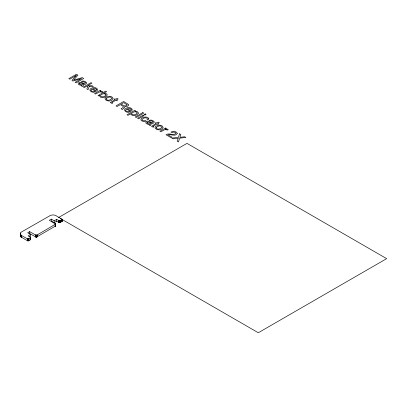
<?xml version="1.0" encoding="UTF-8"?>
<svg xmlns="http://www.w3.org/2000/svg" width="407" height="407" viewBox="0 0 407 407"><rect width="100%" height="100%" fill="white"/><g stroke="black" fill="none" stroke-linecap="round" stroke-linejoin="round"><path stroke-width="0.61" d="M62.113 219.327L55.413 215.318L53.281 214.911L50.783 215.227L21.678 231.878C19.984 232.529 19.984 234.931 21.678 235.582L27.701 238.975L28.775 238.884L30.632 237.596M20.533 234.844L20.396 235.958L21.072 237.001L27.417 240.74L28.775 240.74L30.632 239.448M55.494 224.171L36.859 235.114L35.638 235.068L29.701 231.649L27.696 232.804L30.55 234.452L30.55 236.304L29.584 236.859M55.494 226.022L36.711 237.006L35.638 236.92L29.701 233.501L29.701 231.649M62.113 219.424L59.656 220.838L56.614 219.404L54.207 220.792L51.353 219.144L49.349 220.304L55.494 224.074M62.113 221.276L59.971 222.654L58.898 222.563L56.614 221.255L54.207 222.644L51.353 220.996L51.353 219.144M58.654 217.475L187.001 143.376L386.65 258.643L258.303 332.743L60.302 218.432M30.55 234.452L28.144 235.841L30.632 237.505M55.164 225.514L55.494 225.926M30.301 238.94L30.632 239.357M62.088 219.236L62.042 221.459M61.976 219.688L61.976 221.54M61.889 219.77L61.889 221.622M61.783 219.841L61.783 221.693M60.378 220.65L60.378 222.502M60.256 220.711L60.256 222.563M60.119 220.762L60.119 222.614M59.971 220.798L59.971 222.654M59.819 220.828L59.819 222.68M59.656 220.838L59.656 222.69M59.493 220.838L59.493 222.69M59.336 220.828L59.336 222.68M59.178 220.798L59.178 222.654M59.035 220.762L59.035 222.614M58.898 220.711L58.898 222.563M58.776 220.65L58.776 222.502M56.614 219.404L56.614 221.255M55.428 223.896L55.428 226.206M55.357 223.809L55.357 226.287M55.271 223.728L55.271 226.368M55.164 223.657L55.164 226.44M54.207 220.792L54.207 222.644M37.118 235.002L37.118 236.859M36.996 235.068L36.996 236.92M36.859 235.114L36.859 236.971M36.711 235.154L36.711 237.006M36.559 235.18L36.559 237.032M36.396 235.195L36.396 237.047M36.233 235.195L36.233 237.047M36.075 235.18L36.075 237.032M35.918 235.154L35.918 237.006M35.775 235.114L35.775 236.971M35.638 235.068L35.638 236.92M35.516 235.002L35.516 236.859M30.606 237.413L30.606 239.545M30.494 237.235L30.494 239.718M30.408 237.159L30.408 239.794M30.301 238.014L30.301 239.865M28.897 238.823L28.897 240.674M28.775 238.884L28.775 240.74M28.638 238.934L28.638 240.786M28.49 238.975L28.49 240.827M28.337 239.001L28.337 240.852M28.175 239.016L28.175 240.868M28.017 239.016L28.017 240.868M27.854 239.001L27.854 240.852M27.701 238.975L27.701 240.827M27.554 238.934L27.554 240.786M27.417 238.884L27.417 240.74M27.294 238.823L27.294 240.674M21.678 235.582L21.678 237.434M21.459 235.444L21.459 237.296M21.256 235.302L21.256 237.154M21.072 235.149L21.072 237.001M20.905 234.987L20.905 236.838M20.762 234.819L20.762 236.671M20.635 234.646L20.635 236.498M20.533 232.992L20.533 236.319M20.452 233.175L20.452 236.141M20.396 233.359L20.396 235.958M148.809 118.758L147.945 120.07L147.044 119.546L147.385 118.468C145.828 117.048 143.183 118.005 142.084 119.536A1.613 0.931 0 0 0 142.302 120.279L143.89 120.828L145.33 120.538L146.23 121.057L145.009 121.454A2.686 1.552 0 0 1 143.295 121.479C136.086 119.393 147.141 114.362 148.809 118.758M110.577 102.452L111.925 103.515L112.658 103.088L112.011 102.671L112.205 102.33L115.817 100.244L116.702 100.758L117.46 100.32L116.575 99.807L118.122 98.916L117.18 98.372L115.634 99.267L114.886 98.83L114.128 99.272L114.876 99.705L110.577 102.452M151.755 126.226L153.098 127.284L153.831 126.862L153.185 126.44L153.378 126.104L156.99 124.018L157.875 124.527L158.633 124.089L157.748 123.58L159.295 122.685L158.354 122.146L156.807 123.036L156.059 122.604L155.301 123.041L156.049 123.474L151.755 126.226M90.939 90.105C91.107 91.489 93.137 91.646 94.221 91.285L95.136 91.814C92.308 93.722 86.981 89.677 91.763 88.07C94.175 86.091 100.595 89.301 95.945 91.438L91.89 89.092L90.939 90.105M125.641 110.139C125.809 111.528 127.844 111.681 128.927 111.325L129.838 111.854C127.015 113.757 121.683 109.717 126.47 108.104C128.877 106.125 135.297 109.335 130.652 111.472L126.597 109.132L125.641 110.139M85.343 82.774L85.317 83.084C83.277 84.564 80.622 80.79 78.444 82.896C77.121 84.636 80.525 85.45 81.766 85.256L81.415 85.643L81.771 86.243L82.509 86.559L83.196 86.162C81.354 85.053 86.533 84.62 86.66 83.059L86.61 82.784C85.521 81.222 83.14 80.479 81.425 81.466L82.295 81.965L83.867 81.792L85.343 82.774M152.991 121.83L152.966 122.141C150.926 123.621 148.265 119.846 146.093 121.952C144.77 123.692 148.168 124.506 149.415 124.308L149.064 124.7L149.42 125.3L150.152 125.615L150.839 125.219C149.003 124.11 154.177 123.677 154.309 122.11L154.258 121.835C153.164 120.274 150.783 119.531 149.074 120.523L149.944 121.021L151.516 120.843L152.991 121.83M106.186 98.825L106.151 99.105C107.321 101.195 110.923 100.142 111.813 98.306L110.679 97.202A1.791 1.033 0 0 0 109.229 97.07L107.27 97.751L106.186 98.825M156.186 127.691L156.151 127.971C157.321 130.062 160.923 129.009 161.813 127.172L160.679 126.068A1.791 1.033 0 0 0 159.229 125.936L157.27 126.618L156.186 127.691M128.5 104.95L128.139 105.774L126.913 106.481L124.72 106.593L124.7 107.575L122.349 109.529L121.088 108.801L123.301 107.239L123.453 106.573L120.33 104.604L117.074 106.486L116.046 105.891L123.636 101.506L127.874 104.029L128.5 104.95M105.932 94.831C105.22 96.678 101.847 97.756 100.519 95.92L100.504 95.579C101.429 93.854 104.818 92.862 105.932 94.831M99.639 95.599C100.651 101.221 112.978 93.798 103.836 93.228L106.593 91.641L105.688 91.117L98.072 95.513L98.932 96.011L99.639 95.599M113.049 98.413C110.495 104.614 98.952 97.914 109.229 96.337A3.231 1.867 0 0 1 111.34 96.657L112.424 97.278L113.049 98.413M163.049 127.279C160.495 133.481 148.952 126.781 159.229 125.203A3.231 1.867 0 0 1 161.34 125.524L162.424 126.145L163.049 127.279M79.457 83.481L79.401 83.771C80.347 85.134 82.59 85.032 83.806 84.025L80.947 83.033L79.457 83.481M147.1 122.538L147.049 122.822C147.995 124.191 150.234 124.089 151.45 123.082L148.591 122.09L147.1 122.538M96.505 89.448L95.731 90.456L92.654 88.68L95.126 88.35L96.505 89.448M131.207 109.488L130.433 110.495L127.36 108.72L129.828 108.384L131.207 109.488M127.055 104.889C125.804 107.234 122.604 105.113 121.184 104.111L123.779 102.61L127.055 104.889M177.294 133.476C175.534 137.006 170.838 133.883 167.943 134.839L171.988 137.174L171.108 137.683L166.025 134.748C169.032 132.54 172.873 135.699 175.763 133.735L175.753 132.886L174.781 132.265L173.219 132.148L171.927 132.641L170.986 132.097C172.873 130.861 176.546 131.054 177.294 133.476M138.416 113.095C137.225 115.634 132.707 116.661 130.82 114.321L130.8 113.695L127.976 115.329L127.045 114.789L134.758 110.338L135.663 110.857L134.931 111.284L137.541 111.757L138.416 113.095M179.563 133.796L178.408 137.403L171.8 138.08L173.041 138.797L178.266 138.212L177.187 141.193L178.464 141.931L179.685 138.141L185.933 137.474L184.707 136.767L179.884 137.337L180.845 134.539L179.563 133.796M89.235 86.416L88.009 89.708L86.823 89.021L87.887 86.411L86.391 86.376L84.315 87.571L83.42 87.057L91.01 82.672L91.906 83.191L87.5 85.735L92.236 85.755L93.427 86.442L89.235 86.416M131.817 113.288L131.69 113.955C133.048 115.705 136.106 114.703 137.103 113.039L137.093 112.703C135.811 110.953 133.064 111.966 131.817 113.288M76.195 75.493L71.978 80.449L72.995 81.039L81.563 78.592L75.137 82.275L76.114 82.84L83.705 78.454L82.25 77.615L73.667 80.072L77.905 75.107L76.43 74.257L68.839 78.637L69.821 79.202L76.195 75.493M100.178 90.344L94.643 93.539L95.574 94.073L99.41 91.972L100.977 91.921L101.989 92.404L102.971 91.84L102.076 91.407L100.107 91.402L101.063 90.853L100.178 90.344M142.826 112.586L135.236 116.972L136.167 117.506L143.757 113.126L142.826 112.586M143.071 115.135L137.561 118.315L138.507 118.859L144.017 115.68L143.071 115.135M145.151 113.929L144.098 114.54L145.045 115.084L146.098 114.479L145.151 113.929M165.476 128.037L159.941 131.232L160.872 131.771L164.703 129.67L166.27 129.619L167.282 130.103L168.264 129.538L167.369 129.105L165.405 129.1L166.356 128.551L165.476 128.037"/></g></svg>
